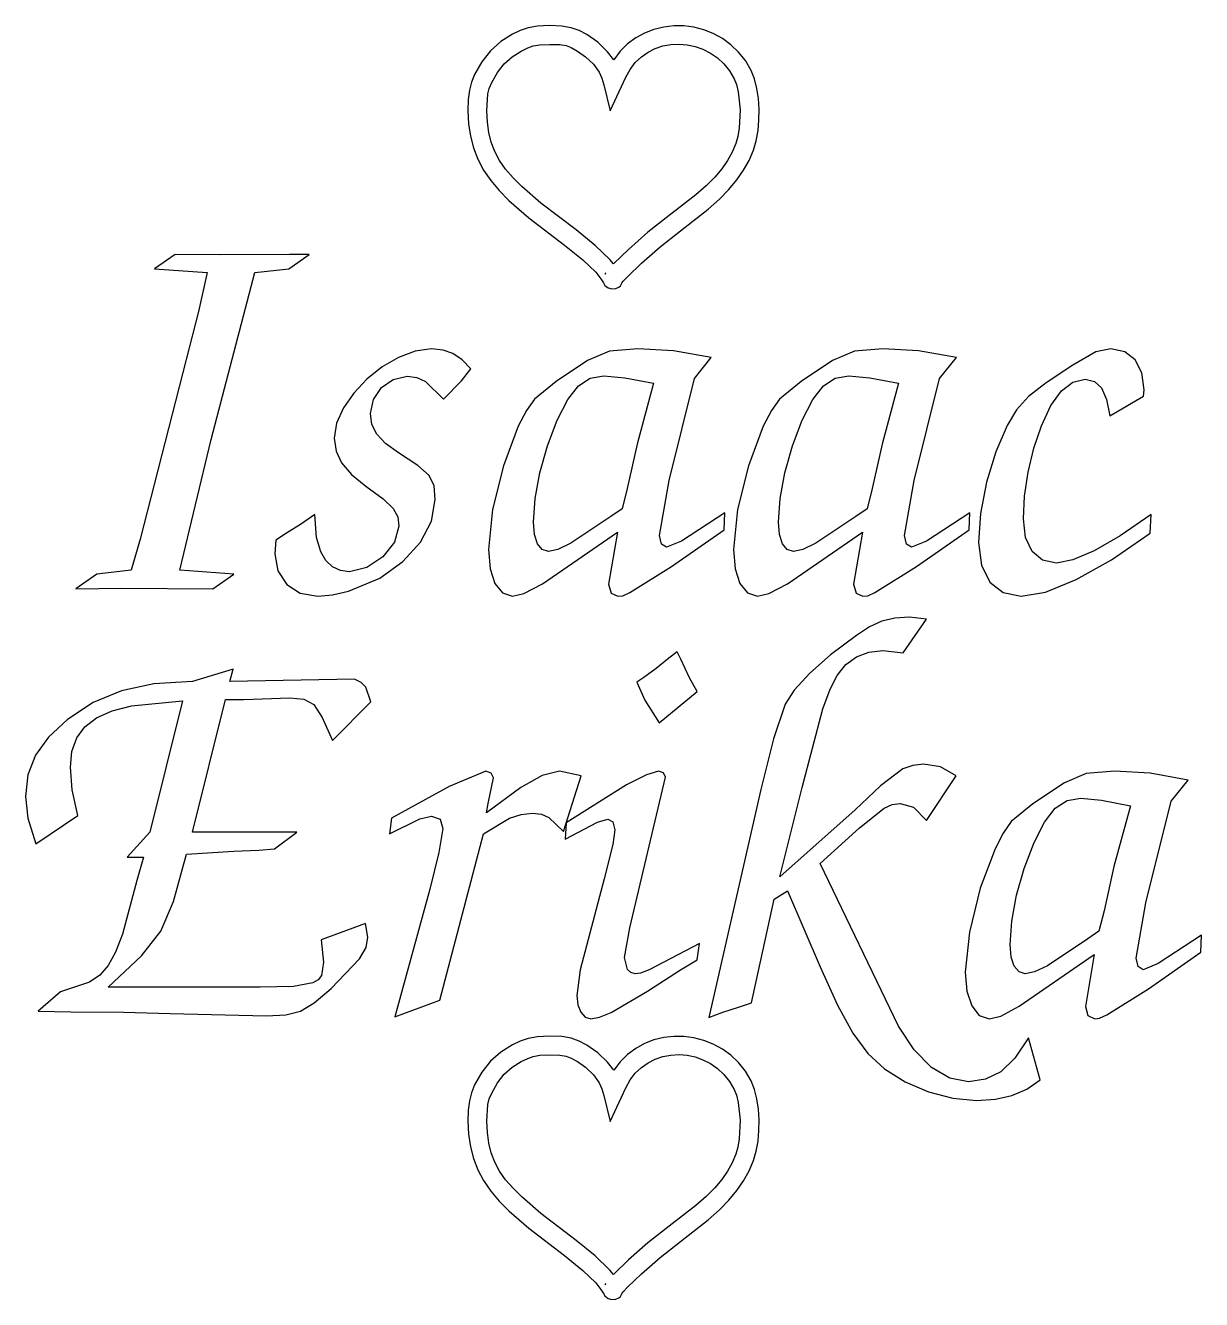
# Model space of a CAD drawing. Extents: x 0 to 64.5, y -15.2 to 54.7.
import ezdxf

# ---------------------------------------------------------------- set-up
doc = ezdxf.new("R2010")
doc.units = 0
doc.layers.add('aa', color=7, linetype='CONTINUOUS')

msp = doc.modelspace()

# ---------------------------------------------------------------- linework, layer by layer
at = {"layer": 'aa', "color": 7}
for points in [[(28.744693, 54.699324), (28.08922, 54.663256), (27.573137, 54.567416), (27.135861, 54.417985), (26.716808, 54.221146), (26.073585, 53.820049), (25.508311, 53.313301), (25.025553, 52.708493), (24.629879, 52.013215), (24.457552, 51.587723), (24.34588, 51.145834), (24.285456, 50.639959), (24.266872, 50.022505), (24.299853, 49.308909), (24.401302, 48.629869), (24.572429, 47.982264), (24.814446, 47.362977), (25.128563, 46.768885), (25.515991, 46.196871), (25.97794, 45.643815), (26.515623, 45.106596), (27.607784, 44.158664), (29.566927, 42.655202), (30.56152, 41.838717), (31.274812, 41.16381), (31.560754, 40.803436), (31.693947, 40.579208), (31.778503, 40.448), (31.95053, 40.303672), (32.156725, 40.247713), (32.386431, 40.270141), (32.543305, 40.344793), (32.627237, 40.417857), (32.686022, 40.527454), (32.742149, 40.633148), (32.72868, 40.601844), (32.785885, 40.677613), (33.010396, 40.917431), (33.77796, 41.656567), (34.807501, 42.561097), (35.919558, 43.435158), (37.448004, 44.623633), (38.060227, 45.172546), (38.581978, 45.704658), (39.021406, 46.23003), (39.386658, 46.758725), (39.68588, 47.300804), (39.927219, 47.866328), (40.079205, 48.379231), (40.177703, 48.934259), (40.227314, 49.515505), (40.232641, 50.107061), (40.197836, 50.690399), (40.119209, 51.248536), (39.989599, 51.767872), (39.801843, 52.23481), (39.484467, 52.771633), (39.110277, 53.242332), (38.687054, 53.646786), (38.222581, 53.984874), (37.724639, 54.256471), (37.201011, 54.461458), (36.659478, 54.599711), (36.107821, 54.67111), (35.553824, 54.675531), (35.005268, 54.612852), (34.469934, 54.482953), (33.955605, 54.285711), (33.470062, 54.021003), (33.021087, 53.688709), (32.616463, 53.288705), (32.263971, 52.82087), (31.926476, 53.259686), (31.390949, 53.783792), (30.780596, 54.20438), (30.361796, 54.417562), (29.931146, 54.574031), (29.416245, 54.66941), (28.744693, 54.699324), (28.744693, 54.699324)], [(35.842292, 53.67955), (36.288231, 53.644684), (36.728921, 53.551457), (37.157403, 53.399888), (37.56672, 53.189996), (37.949915, 52.921799), (38.300029, 52.595316), (38.610105, 52.210565), (38.873185, 51.767565), (38.990628, 51.461274), (39.0887, 51.057571), (39.193186, 50.08009), (39.141387, 49.064384), (39.062065, 48.60957), (38.95191, 48.227877), (38.748967, 47.749107), (38.496988, 47.289053), (38.184427, 46.836203), (37.799736, 46.379044), (37.331367, 45.906064), (36.767771, 45.40575), (35.308714, 44.277073), (34.139134, 43.358779), (33.073084, 42.421944), (32.266157, 41.643446), (32.245747, 41.621578), (32.051123, 41.856294), (31.235289, 42.638305), (30.193807, 43.485454), (28.270071, 44.959592), (27.21977, 45.871973), (26.738862, 46.346953), (26.334873, 46.818374), (26.003888, 47.294263), (25.741995, 47.782652), (25.545278, 48.291568), (25.409826, 48.829041), (25.331723, 49.403101), (25.307056, 50.021776), (25.353489, 50.942153), (25.432813, 51.246615), (25.569471, 51.567109), (25.886444, 52.127666), (26.262177, 52.600747), (26.696295, 52.988719), (27.188426, 53.293946), (27.542566, 53.470587), (27.841994, 53.58159), (28.205164, 53.64007), (28.750525, 53.65914), (29.308368, 53.649253), (29.652774, 53.598343), (29.928379, 53.48635), (30.279821, 53.293217), (30.723144, 52.984163), (31.144333, 52.574491), (31.46112, 52.140438), (31.617409, 51.805469), (31.710712, 51.439546), (32.075178, 50.011571), (32.687479, 51.352075), (32.917821, 51.855766), (33.156173, 52.288304), (33.444733, 52.662366), (33.776569, 52.977966), (34.144749, 53.23512), (34.542343, 53.43384), (34.962419, 53.574142), (35.398046, 53.656041), (35.842292, 53.67955), (35.842292, 53.67955)], [(2.761496, 23.809908), (5.289496, 23.841908), (10.281496, 23.809908), (11.433496, 24.609908), (8.457496, 24.833908), (10.185496, 31.985908), (12.585496, 41.153908), (14.441496, 41.345908), (15.561496, 42.145908), (14.473496, 42.145908), (10.665496, 42.113908), (8.201496, 42.145908), (7.081496, 41.345908), (9.961496, 41.153908), (9.481496, 39.009908), (8.809496, 36.385908), (6.281496, 26.529908), (5.801496, 24.833908), (3.913496, 24.609908), (2.761496, 23.809908)], [(31.833173, 41.133924), (31.815678, 41.106224), (31.790166, 41.055928), (31.833173, 41.133924), (31.833173, 41.133924)], [(13.733, 26.465908), (13.669, 25.729908), (13.841, 24.784412), (14.325, 24.045908), (15.073, 23.565412), (16.037, 23.393908), (16.841496, 23.467908), (17.721, 23.673908), (19.429, 24.385908), (20.700496, 25.294908), (21.657, 26.353908), (22.259496, 27.508908), (22.469, 28.705908), (22.40604, 29.447908), (22.13304, 30.009908), (21.52404, 30.559908), (20.45304, 31.265908), (19.75404, 31.780908), (19.27704, 32.289908), (19.00404, 32.822908), (18.91704, 33.409908), (19.07904, 34.188908), (19.51704, 34.841908), (20.15904, 35.290908), (20.93304, 35.457908), (21.454536, 35.388948), (21.93704, 35.169948), (22.91704, 34.209948), (23.92104, 35.209948), (24.42104, 35.873948), (23.94204, 36.367948), (23.44504, 36.705948), (22.90004, 36.899948), (22.27704, 36.961948), (21.376728, 36.838196), (20.456536, 36.493948), (19.5596, 35.9697), (18.72904, 35.305948), (18.007976, 34.543196), (17.439544, 33.721948), (17.066856, 32.8827), (16.93304, 32.065948), (17.03204, 31.358948), (17.34104, 30.705948), (17.87804, 30.076948), (18.66104, 29.441948), (19.62104, 28.736948), (20.17304, 28.217948), (20.42504, 27.758948), (20.48504, 27.233948), (20.235536, 26.357948), (19.59304, 25.553948), (18.716536, 24.965948), (17.76504, 24.737948), (17.26804, 24.808988), (16.83704, 25.017988), (16.47804, 25.358988), (16.19704, 25.825988), (15.96504, 26.621988), (15.87704, 27.873988), (15.14104, 27.361988), (14.30904, 26.849988), (13.73304, 26.465988)], [(38.351, 27.969908), (35.971, 26.425908), (35.151, 26.081908), (34.875, 26.257908), (34.767, 26.721908), (35.295, 29.741908), (36.687, 35.329908), (37.615, 36.481908), (35.539, 36.853908), (33.583, 36.961908), (32.027, 36.833908), (30.831, 36.321908), (29.099, 35.181908), (27.919, 34.209908), (27.47044, 33.575596), (27.024496, 32.717412), (26.211, 30.549908), (25.619496, 28.148412), (25.391, 25.953908), (25.483496, 24.905908), (25.747, 24.097908), (26.160496, 23.577908), (26.703, 23.393908), (27.337496, 23.538908), (28.347, 24.073908), (32.463, 26.913908), (31.983, 24.065908), (32.119, 23.573908), (32.495, 23.393908), (32.757, 23.419428), (33.151, 23.597924), (35.439, 25.025924), (38.319, 27.041924), (38.351, 27.969924)], [(51.788496, 27.969908), (49.408496, 26.425908), (48.588496, 26.081908), (48.312496, 26.257908), (48.204496, 26.721908), (48.732496, 29.741908), (50.124496, 35.329908), (51.052496, 36.481908), (48.976496, 36.853908), (47.020496, 36.961908), (45.464496, 36.833908), (44.268496, 36.321908), (42.536496, 35.181908), (41.356496, 34.209908), (40.907936, 33.575596), (40.462, 32.717412), (39.648496, 30.549908), (39.056992, 28.148412), (38.828496, 25.953908), (38.920992, 24.905908), (39.184496, 24.097908), (39.597992, 23.577908), (40.140496, 23.393908), (40.775, 23.538908), (41.784496, 24.073908), (45.900496, 26.913908), (45.420496, 24.065908), (45.556496, 23.573908), (45.932496, 23.393908), (46.194496, 23.419428), (46.588496, 23.597924), (48.876496, 25.025924), (51.756496, 27.041924), (51.788496, 27.969924)], [(61.738, 27.873908), (60.032496, 26.716404), (58.606, 25.885908), (57.449496, 25.385404), (56.554, 25.217908), (55.783, 25.381908), (55.21, 25.857908), (54.853, 26.621908), (54.73, 27.649908), (54.79952, 28.881412), (54.998024, 30.205908), (55.31052, 31.524412), (55.722024, 32.737908), (56.23652, 33.853412), (56.814024, 34.653908), (57.44552, 35.136412), (58.122024, 35.297908), (58.63352, 35.180908), (59.022024, 34.817908), (59.29652, 34.190908), (59.466024, 33.281908), (61.322024, 34.369908), (61.354024, 34.721908), (61.22652, 35.652412), (60.862024, 36.357908), (60.28752, 36.805412), (59.530024, 36.961908), (58.706024, 36.801908), (57.450024, 36.065908), (55.97152, 35.100908), (55.006024, 34.345908), (54.35852, 33.626908), (53.834024, 32.769908), (53.211024, 31.314908), (52.714024, 29.649908), (52.385024, 27.936908), (52.266024, 26.337908), (52.424024, 25.094908), (52.882024, 24.169908), (53.616024, 23.592908), (54.602024, 23.393908), (55.94552, 23.627908), (57.622024, 24.305908), (59.55652, 25.391908), (61.674024, 26.849908), (61.738024, 27.873908)], [(32.111, 27.777924), (29.907, 26.301924), (29.199496, 25.96442), (28.687, 25.857924), (28.341, 25.963924), (28.079, 26.273924), (27.913, 26.775924), (27.855, 27.457924), (27.947496, 28.751428), (28.211, 30.173924), (28.624496, 31.638428), (29.167, 33.057924), (29.738, 34.180428), (30.327, 34.933924), (30.976, 35.357428), (31.727, 35.489924), (32.871, 35.377924), (34.447, 35.073924), (33.551, 31.745924), (33.007, 29.313924), (32.719, 28.193924), (32.111, 27.777924)], [(45.548496, 27.777924), (43.344496, 26.301924), (42.637, 25.96442), (42.124496, 25.857924), (41.778496, 25.963924), (41.516496, 26.273924), (41.350496, 26.775924), (41.292496, 27.457924), (41.384992, 28.751428), (41.648496, 30.173924), (42.062, 31.638428), (42.604496, 33.057924), (43.175496, 34.180428), (43.764496, 34.933924), (44.413496, 35.357428), (45.164496, 35.489924), (46.308496, 35.377924), (47.884496, 35.073924), (46.988496, 31.745924), (46.444496, 29.313924), (46.156496, 28.193924), (45.548496, 27.777924)], [(37.477, 0.290703), (38.245, 0.578703), (39.109, 0.866703), (39.813, 1.090703), (41.061, 6.786703), (41.797, 7.234703), (43.589, 3.074703), (44.535, 0.966703), (45.373, -0.565297), (46.199, -1.677297), (47.109, -2.525297), (48.241, -3.240793), (49.517, -3.785297), (50.853, -4.131793), (52.165, -4.253297), (53.196, -4.190817), (54.101, -3.993321), (54.91, -3.645817), (55.653, -3.133321), (55.013, -0.829321), (54.255, -1.933321), (53.485, -2.677321), (52.655, -3.097321), (51.717, -3.229321), (50.689496, -3.028817), (49.689, -2.441321), (48.742496, -1.487817), (47.877, -0.189321), (43.589, 8.738679), (45.733, 10.690679), (47.093, 11.782679), (47.542, 11.982183), (47.973, 12.034663), (48.705, 11.822663), (49.413, 11.106663), (51.045, 13.538663), (50.185, 14.038663), (49.253, 14.178663), (48.667, 14.119623), (48.117, 13.922623), (46.885, 12.994623), (45.509, 11.682623), (41.381, 8.002623), (42.597, 12.898623), (43.737, 17.218623), (44.131496, 18.298623), (44.517, 19.042623), (44.997, 19.649127), (45.573, 20.078623), (46.245, 20.334119), (47.013, 20.418623), (48.133, 20.290623), (49.413, 22.146623), (48.485, 22.242623), (47.683496, 22.191103), (46.969, 22.022599), (46.284496, 21.716103), (45.573, 21.250599), (44.157496, 20.183599), (43.009, 19.170599), (42.166496, 18.253599), (41.669, 17.474599), (41.033, 15.570599), (40.325, 12.802599), (37.477, 0.290599)], [(34.749496, 16.450703), (36.829496, 18.178703), (36.413496, 18.914703), (35.933496, 19.938703), (35.741496, 20.354703), (35.293496, 20.002703), (34.589496, 19.426703), (33.917496, 18.946703), (33.533496, 18.690703), (33.961496, 17.690703), (34.749496, 16.450703)], [(9.152, 10.466703), (10.976, 17.730703), (11.968, 17.730703), (14.496, 17.826703), (15.266, 17.758703), (15.808, 17.450703), (16.278, 16.746703), (16.832, 15.490703), (18.944, 17.602703), (18.664, 18.418703), (18.404, 18.673703), (18.048, 18.850703), (11.2, 18.722703), (11.392, 19.394703), (9.152, 18.722703), (7.042496, 18.586703), (5.26, 18.210703), (3.711496, 17.570703), (2.304, 16.642703), (1.269, 15.676703), (0.552, 14.674703), (0.135, 13.600703), (0, 12.418703), (0.12, 11.230703), (0.576, 9.826703), (2.88, 11.362703), (2.564, 12.774703), (2.464, 14.018703), (2.549496, 14.886831), (2.812, 15.623703), (3.260496, 16.236079), (3.904, 16.730703), (4.751496, 17.114327), (5.812, 17.393703), (8.608, 17.666703), (6.816, 10.466703), (5.568, 9.090703), (6.464, 9.090703), (6.112, 7.810703), (5.313, 4.866703), (4.94312, 3.879959), (4.544, 3.146703), (4.078872, 2.614455), (3.511, 2.230703), (1.92, 1.698703), (0.704, 0.642703), (2.496, 0.610703), (5.376, 0.578703), (7.936, 0.514703), (13.216, 0.386703), (14.270496, 0.437183), (15.076, 0.646679), (15.839496, 1.102183), (16.768, 1.890679), (18.328, 3.514679), (18.676, 4.140679), (18.784, 4.706679), (18.656, 5.442679), (16.224, 4.546679), (16.352, 3.330679), (16.239, 2.602679), (16.058376, 2.360935), (15.76, 2.186679), (14.705, 1.998679), (12.864, 1.954679), (4.544, 1.954679), (6.361496, 3.679679), (7.42, 5.026679), (8.112496, 6.661679), (8.832, 9.250679), (11.424, 9.410679), (12.8, 9.474679), (13.664, 9.538679), (14.88, 10.466679), (9.152, 10.466679)], [(20.260496, 0.322703), (22.724496, 1.250703), (25.124496, 10.370703), (26.552496, 11.230703), (27.180992, 11.428207), (27.812496, 11.490687), (28.293496, 11.439167), (28.708496, 11.270663), (29.508496, 10.498663), (30.468496, 13.538663), (29.284496, 13.794663), (28.336496, 13.574663), (27.172496, 12.898663), (25.284496, 11.522663), (25.380496, 12.034663), (25.668496, 13.442663), (25.544496, 13.690663), (25.252496, 13.794663), (23.236496, 12.958663), (20.068496, 11.234663), (19.972496, 10.370663), (21.628496, 11.186663), (22.276496, 11.330663), (22.736496, 11.162663), (22.884496, 10.658663), (22.676496, 9.342663), (22.180496, 7.330663), (20.260496, 0.322663)], [(36.957496, 4.354703), (34.213496, 2.910703), (33.735496, 2.721207), (33.437496, 2.690727), (33.198992, 2.754247), (33.017496, 2.934743), (32.861496, 3.586743), (33.149496, 5.218743), (35.101496, 13.474743), (34.993496, 13.706743), (34.717496, 13.794743), (34.066992, 13.602247), (32.969496, 13.046743), (29.661496, 10.978743), (29.597496, 10.082743), (31.365496, 11.010743), (31.933496, 11.170743), (32.221496, 11.026743), (32.317496, 10.594743), (32.209496, 9.778743), (31.741496, 7.906743), (30.425496, 2.906743), (30.237496, 1.506743), (30.294456, 0.982743), (30.453456, 0.578743), (30.696456, 0.318743), (31.005456, 0.226743), (31.481456, 0.308743), (32.125456, 0.570743), (34.109456, 1.730743), (35.933456, 2.914743), (36.829456, 3.458743), (36.957456, 4.354743)], [(64.499496, 4.802703), (62.119496, 3.258703), (61.299496, 2.914703), (61.023496, 3.090703), (60.915496, 3.554703), (61.443496, 6.574703), (62.835496, 12.162703), (63.763496, 13.314703), (61.687496, 13.686703), (59.731496, 13.794703), (58.175496, 13.666703), (56.979496, 13.154703), (55.247496, 12.014703), (54.067496, 11.042703), (53.618936, 10.408391), (53.172992, 9.550207), (52.359496, 7.382703), (51.767992, 4.981207), (51.539496, 2.786703), (51.631992, 1.738703), (51.895496, 0.930703), (52.308992, 0.410703), (52.851496, 0.226703), (53.486, 0.371703), (54.495496, 0.906703), (58.611496, 3.746703), (58.131496, 0.898703), (58.267496, 0.406703), (58.643496, 0.226703), (58.905496, 0.252223), (59.299496, 0.430719), (61.587496, 1.858719), (64.467496, 3.874719), (64.499496, 4.802719)], [(58.259496, 4.610719), (56.055496, 3.134719), (55.347992, 2.797223), (54.835496, 2.690719), (54.489496, 2.796719), (54.227496, 3.106719), (54.061496, 3.608719), (54.003496, 4.290719), (54.095992, 5.584223), (54.359496, 7.006719), (54.772992, 8.471223), (55.315496, 9.890719), (55.886496, 11.013215), (56.475496, 11.766719), (57.124496, 12.190215), (57.875496, 12.322719), (59.019496, 12.210719), (60.595496, 11.906719), (59.699496, 8.578719), (59.155496, 6.146719), (58.867496, 5.026719), (58.259496, 4.610719)], [(28.744685, -0.721908), (28.089212, -0.757976), (27.573129, -0.853816), (27.135853, -1.003247), (26.7168, -1.200086), (26.073577, -1.601183), (25.508303, -2.107931), (25.025545, -2.712739), (24.629871, -3.408017), (24.457544, -3.833509), (24.345872, -4.275398), (24.285448, -4.781273), (24.266864, -5.398727), (24.299845, -6.112323), (24.401294, -6.791363), (24.572421, -7.438968), (24.814438, -8.058255), (25.128555, -8.652347), (25.515983, -9.224361), (25.977932, -9.777417), (26.515615, -10.314636), (27.607776, -11.262568), (29.566919, -12.76603), (30.561512, -13.582515), (31.274804, -14.257422), (31.560746, -14.617796), (31.693939, -14.842024), (31.778495, -14.973232), (31.950522, -15.11756), (32.156717, -15.173519), (32.386423, -15.151091), (32.543297, -15.076439), (32.627229, -15.003375), (32.686014, -14.893778), (32.742141, -14.788084), (32.728672, -14.819388), (32.785877, -14.743619), (33.010388, -14.503801), (33.777952, -13.764665), (34.807493, -12.860135), (35.91955, -11.986074), (37.447996, -10.797599), (38.060219, -10.248686), (38.58197, -9.716574), (39.021398, -9.191202), (39.38665, -8.662507), (39.685872, -8.120428), (39.927211, -7.554904), (40.079197, -7.042001), (40.177695, -6.486973), (40.227306, -5.905727), (40.232633, -5.314171), (40.197828, -4.730833), (40.119201, -4.172696), (39.989591, -3.65336), (39.801835, -3.186422), (39.484459, -2.649599), (39.110269, -2.1789), (38.687046, -1.774446), (38.222573, -1.436358), (37.724631, -1.164761), (37.201003, -0.959774), (36.65947, -0.821521), (36.107813, -0.750122), (35.553816, -0.745701), (35.00526, -0.80838), (34.469926, -0.938279), (33.955597, -1.135521), (33.470054, -1.400229), (33.021079, -1.732523), (32.616455, -2.132527), (32.263963, -2.600362), (31.926468, -2.161546), (31.390941, -1.63744), (30.780588, -1.216852), (30.361788, -1.00367), (29.931138, -0.847201), (29.416237, -0.751822), (28.744685, -0.721908), (28.744685, -0.721908)], [(35.842284, -1.741682), (36.288223, -1.776548), (36.728913, -1.869775), (37.157395, -2.021344), (37.566712, -2.231236), (37.949907, -2.499433), (38.300021, -2.825916), (38.610097, -3.210667), (38.873177, -3.653667), (38.99062, -3.959958), (39.088692, -4.363661), (39.193178, -5.341142), (39.141379, -6.356848), (39.062057, -6.811662), (38.951902, -7.193355), (38.748959, -7.672125), (38.49698, -8.132179), (38.184419, -8.585029), (37.799728, -9.042188), (37.331359, -9.515168), (36.767763, -10.015482), (35.308706, -11.144159), (34.139126, -12.062453), (33.073076, -12.999288), (32.266149, -13.777786), (32.245739, -13.799654), (32.051115, -13.564938), (31.235281, -12.782927), (30.193799, -11.935778), (28.270063, -10.46164), (27.219762, -9.549259), (26.738854, -9.074279), (26.334865, -8.602858), (26.00388, -8.126969), (25.741987, -7.63858), (25.54527, -7.129664), (25.409818, -6.592191), (25.331715, -6.018131), (25.307048, -5.399456), (25.353481, -4.479079), (25.432805, -4.174617), (25.569463, -3.854123), (25.886436, -3.293566), (26.262169, -2.820485), (26.696287, -2.432513), (27.188418, -2.127286), (27.542558, -1.950645), (27.841986, -1.839642), (28.205156, -1.781162), (28.750517, -1.762092), (29.30836, -1.771979), (29.652766, -1.822889), (29.928371, -1.934882), (30.279813, -2.128015), (30.723136, -2.437069), (31.144325, -2.846741), (31.461112, -3.280794), (31.617401, -3.615763), (31.710704, -3.981686), (32.07517, -5.409661), (32.687471, -4.069157), (32.917813, -3.565466), (33.156165, -3.132928), (33.444725, -2.758866), (33.776561, -2.443266), (34.144741, -2.186112), (34.542335, -1.987392), (34.962411, -1.84709), (35.398038, -1.765191), (35.842284, -1.741682), (35.842284, -1.741682)], [(31.833165, -14.287308), (31.81567, -14.315008), (31.790158, -14.365304), (31.833165, -14.287308), (31.833165, -14.287308)]]:
    msp.add_lwpolyline(points, dxfattribs=at)

doc.saveas('drawing.dxf')
